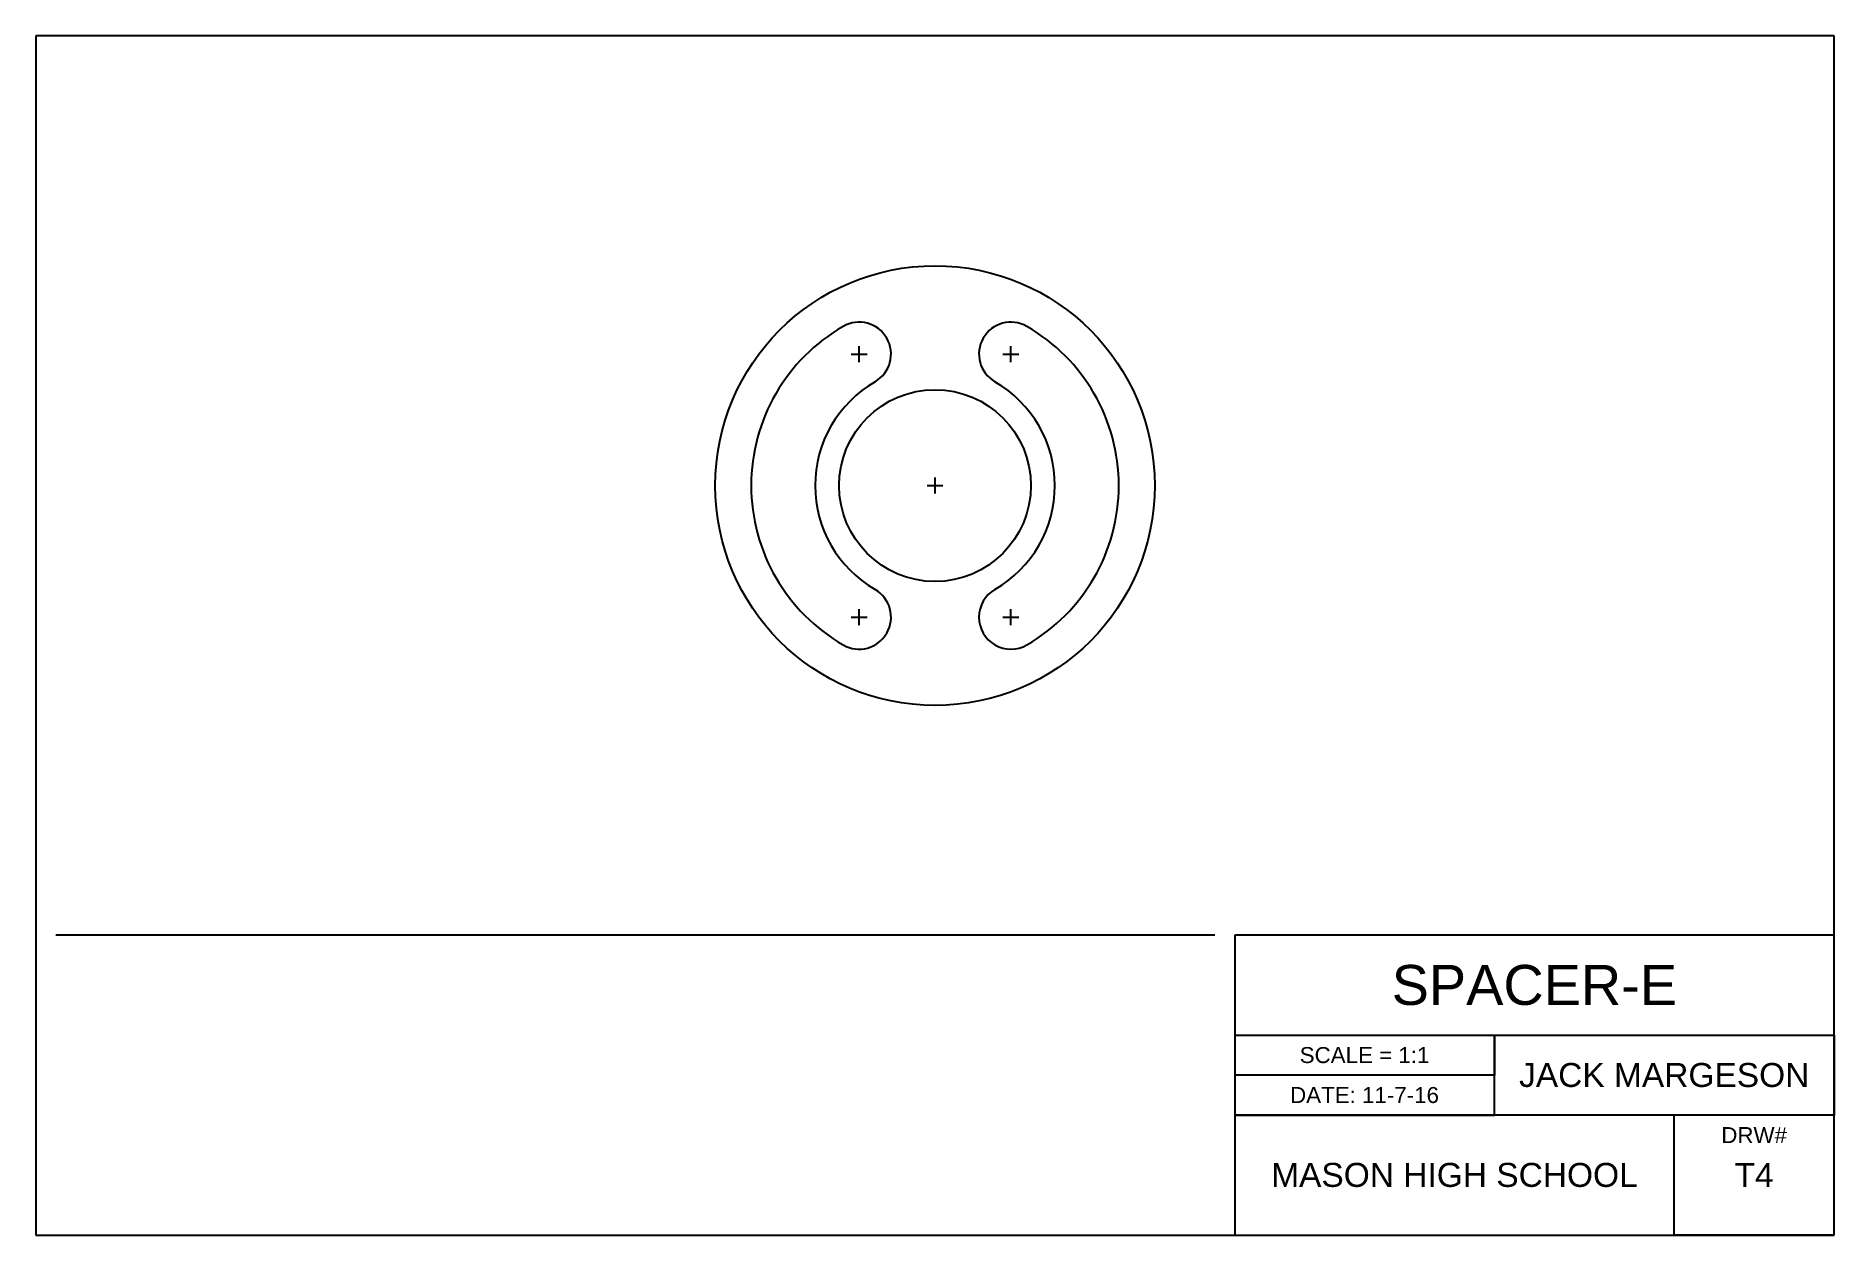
# Model space of a CAD drawing. Header units: millimetres. Extents: x 0 to 450, y 0 to 300.
import ezdxf

# ---------------------------------------------------------------- set-up
doc = ezdxf.new("R2010")
doc.units = ezdxf.units.MM
doc.styles.get("Standard").update_dxf_attribs({"font": 'arial.ttf'})

msp = doc.modelspace()

# ---------------------------------------------------------------- linework, layer by layer
for p, q in [((450, 300), (0, 300)), ((0, 300), (0, 0)), ((450, 0), (450, 300)), ((295, 75), (5, 75)), ((450, 75), (300, 75)), ((300, 75), (300, 0)), ((300, 75), (300, 50)), ((450, 0), (450, 75)), ((300, 50), (450, 50)), ((365, 30), (365, 50)), ((365, 50), (365, 40)), ((450, 50), (450, 30)), ((365, 40), (300, 40)), ((450, 30), (300, 30)), ((300, 30), (365, 30)), ((410, 0), (410, 30)), ((0, 0), (450, 0)), ((450, 0), (410, 0))]:
    msp.add_line(p, q)
at = {"color": 3}
for p, q in [((206, 218.41), (206, 222.41)), ((244, 218.41), (244, 222.41)), ((204, 220.41), (208, 220.41)), ((242, 220.41), (246, 220.41)), ((225, 185.5), (225, 189.5)), ((223, 187.5), (227, 187.5)), ((204, 154.59), (208, 154.59)), ((206, 152.59), (206, 156.59)), ((242, 154.59), (246, 154.59)), ((244, 152.59), (244, 156.59))]:
    msp.add_line(p, q, dxfattribs=at)
for radius in [55, 24]:
    msp.add_circle((225, 187.5), radius)
for centre, radius, start, end in [((225, 187.5), 46, 120, 240), ((206, 220.41), 8, 300, 120), ((244, 220.41), 8, 60, 240), ((225, 187.5), 46, 300, 60), ((225, 187.5), 30, 120, 240), ((225, 187.5), 30, 300, 60), ((206, 154.59), 8, 240, 60), ((244, 154.59), 8, 120, 300)]:
    msp.add_arc(centre, radius, start, end)

# ---------------------------------------------------------------- texts
for s, width, insert, char_height, attachment_point in [('SPACER-E', 150, (375, 62.5), 10, 5), ('SCALE = 1:1', 65, (332.5, 45), 4, 5), ('JACK MARGESON', 85, (407.5, 40), 6, 5), ('DATE: 11-7-16', 65, (332.5, 35), 4, 5), ('DRW#', 40, (430, 27), 4, 2), ('MASON HIGH SCHOOL', 110, (355, 15), 6, 5), ('T4', 40, (430, 15), 6, 5)]:
    msp.add_mtext_dynamic_manual_height_columns(s, width=width, gutter_width=12.5, heights=[0], dxfattribs=dict(insert=insert, char_height=char_height, attachment_point=attachment_point))

doc.saveas('drawing.dxf')
